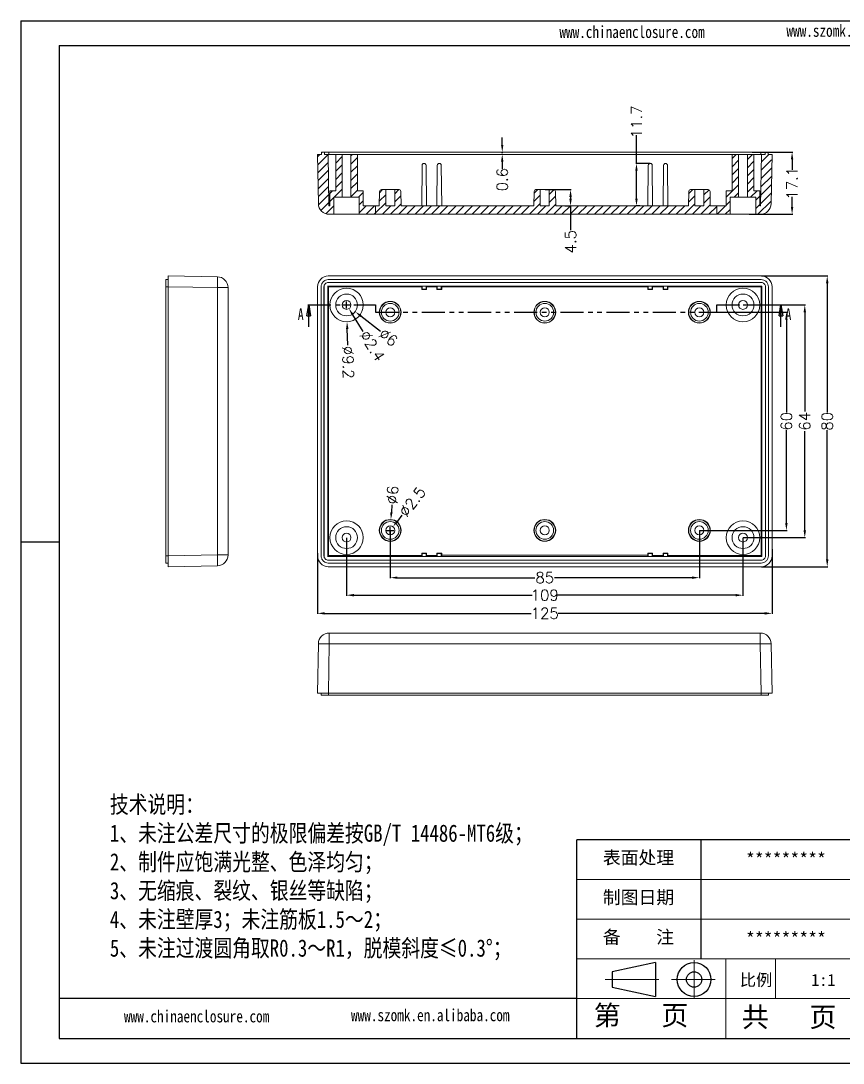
# Model space of a CAD drawing. Header units: inches. Extents: x 1464 to 2346, y 536 to 823.
# Drawn here: x 1940.7 to 2166.8, y 535.9 to 822.7 of the extents above; entities that cross this region are included whole.
import ezdxf

# ---------------------------------------------------------------- set-up
doc = ezdxf.new("R2010")
doc.units = ezdxf.units.IN
doc.linetypes.add('CENTER2', pattern=[28.575, 19.05, -3.175, 3.175, -3.175])
doc.linetypes.add('PHANTOM', pattern=[12.7, 6.35, -1.27, 1.27, -1.27, 1.27, -1.27])
doc.layers.add('文字', color=81, linetype='Continuous')
for name, color, linetype, lineweight in [('粗实线', 7, 'Continuous', 30), ('细实线', 3, 'Continuous', 9), ('细点划线', 2, 'CENTER2', 9)]:
    doc.layers.add(name, color=color, linetype=linetype, lineweight=lineweight)
doc.styles.add('SLDTEXTSTYLE0', font='TXT', dxfattribs={"width": 0.75})
doc.styles.get("Standard").update_dxf_attribs({"font": 'txt', "bigfont": 'gbcbig.shx'})
doc.styles.add('宋体', font='', dxfattribs={"width": 0.8, "height": 3.5})
doc.styles.get('宋体').set_extended_font_data('SimSun')
doc.dimstyles.new('3', dxfattribs={"dimtxt": 3, "dimasz": 2, "dimexe": 0.18, "dimexo": 0.0625, "dimgap": 0.2, "dimtad": 0, "dimzin": 12, "dimdsep": 46, "dimtxsty": 'Standard', "dimcen": 1, "dimclrd": 3, "dimclre": 3, "dimadec": 0, "dimazin": 0, "dimtfac": 1, "dimtofl": 0, "dimtmove": 0, "dimatfit": 3, "dimfxl": 0, "dimtolj": 1, "dimtzin": 0, "dimarcsym": 0})

# ---------------------------------------------------------------- blocks, each defined once
blk = doc.blocks.new('_CLOSED')
at = {"color": 0, "linetype": 'ByBlock', "lineweight": -2}
for p, q in [((-1, 0.166667), (0, 0)), ((-1, 0.166667), (-1, -0.166667)), ((0, 0), (-1, -0.166667)), ((0, 0), (-1, 0))]:
    blk.add_line(p, q, dxfattribs=at)
blk = doc.blocks.new('*D71')
at = {"color": 3, "lineweight": -2, "transparency": 16777216}
for p, q in [((2147.3, 677.34), (2147.3, 659.5)), ((2022.3, 676.25), (2022.3, 659.5)), ((2024.3, 659.68), (2081.1, 659.68)), ((2145.3, 659.68), (2088.5, 659.68))]:
    blk.add_line(p, q, dxfattribs=at)
at = {"color": 3, "transparency": 16777216}
for points in [[(2024.3, 660.01), (2024.3, 659.34), (2022.3, 659.68)], [(2145.3, 660.01), (2145.3, 659.34), (2147.3, 659.68)]]:
    blk.add_solid(points, dxfattribs=at)
at = {"layer": 'Defpoints', "color": 0, "transparency": 16777216}
for p in [(2147.3, 677.4), (2022.3, 676.31), (2147.3, 659.68)]:
    blk.add_point(p, dxfattribs=at)
at = {"color": 0, "transparency": 16777216, "insert": (2084.8, 659.68), "char_height": 3, "attachment_point": 5}
blk.add_mtext('\\A1;125', dxfattribs=at)
blk = doc.blocks.new('*D72')
at = {"color": 3, "lineweight": -2, "transparency": 16777216}
for p, q in [((2030.3, 680.44), (2030.3, 664.49)), ((2139.3, 680.44), (2139.3, 664.49)), ((2032.3, 664.67), (2081.35, 664.67)), ((2137.3, 664.67), (2088.25, 664.67))]:
    blk.add_line(p, q, dxfattribs=at)
at = {"color": 3, "transparency": 16777216}
for points in [[(2032.3, 665), (2032.3, 664.34), (2030.3, 664.67)], [(2137.3, 665), (2137.3, 664.34), (2139.3, 664.67)]]:
    blk.add_solid(points, dxfattribs=at)
at = {"layer": 'Defpoints', "color": 0, "transparency": 16777216}
for p in [(2030.3, 680.5), (2139.3, 680.5), (2139.3, 664.67)]:
    blk.add_point(p, dxfattribs=at)
at = {"color": 0, "transparency": 16777216, "insert": (2084.8, 664.67), "char_height": 3, "attachment_point": 5}
blk.add_mtext('\\A1;109', dxfattribs=at)
blk = doc.blocks.new('*D73')
at = {"color": 3, "lineweight": -2, "transparency": 16777216}
for p, q in [((2042.3, 682.44), (2042.3, 669.31)), ((2127.3, 682.44), (2127.3, 669.31)), ((2044.3, 669.49), (2082.1, 669.49)), ((2125.3, 669.49), (2087.5, 669.49))]:
    blk.add_line(p, q, dxfattribs=at)
at = {"color": 3, "transparency": 16777216}
for points in [[(2044.3, 669.82), (2044.3, 669.16), (2042.3, 669.49)], [(2125.3, 669.82), (2125.3, 669.16), (2127.3, 669.49)]]:
    blk.add_solid(points, dxfattribs=at)
at = {"layer": 'Defpoints', "color": 0, "transparency": 16777216}
for p in [(2042.3, 682.5), (2127.3, 682.5), (2127.3, 669.49)]:
    blk.add_point(p, dxfattribs=at)
at = {"color": 0, "transparency": 16777216, "insert": (2084.8, 669.49), "char_height": 3, "attachment_point": 5}
blk.add_mtext('\\A1;85', dxfattribs=at)
blk = doc.blocks.new('*D74')
at = {"color": 3, "lineweight": -2, "transparency": 16777216}
for p, q in [((2144.36, 752.5), (2162.64, 752.5)), ((2162.46, 750.5), (2162.46, 714.95)), ((2162.46, 674.5), (2162.46, 710.05)), ((2144.36, 672.5), (2162.64, 672.5))]:
    blk.add_line(p, q, dxfattribs=at)
at = {"color": 3, "transparency": 16777216}
for points in [[(2162.13, 750.5), (2162.8, 750.5), (2162.46, 752.5)], [(2162.13, 674.5), (2162.8, 674.5), (2162.46, 672.5)]]:
    blk.add_solid(points, dxfattribs=at)
at = {"layer": 'Defpoints', "color": 0, "transparency": 16777216}
for p in [(2144.3, 752.5), (2162.46, 752.5), (2144.3, 672.5)]:
    blk.add_point(p, dxfattribs=at)
at = {"color": 0, "transparency": 16777216, "insert": (2162.46, 712.5), "char_height": 3, "attachment_point": 5, "rotation": 90}
blk.add_mtext('\\A1;80', dxfattribs=at)
blk = doc.blocks.new('*D76')
at = {"color": 3, "lineweight": -2, "transparency": 16777216}
for p, q in [((2139.36, 744.5), (2156.47, 744.5)), ((2156.29, 742.5), (2156.29, 715.2)), ((2156.29, 682.5), (2156.29, 709.8)), ((2139.36, 680.5), (2156.47, 680.5))]:
    blk.add_line(p, q, dxfattribs=at)
at = {"color": 3, "transparency": 16777216}
for points in [[(2155.96, 742.5), (2156.63, 742.5), (2156.29, 744.5)], [(2155.96, 682.5), (2156.63, 682.5), (2156.29, 680.5)]]:
    blk.add_solid(points, dxfattribs=at)
at = {"layer": 'Defpoints', "color": 0, "transparency": 16777216}
for p in [(2139.3, 744.5), (2139.3, 680.5), (2156.29, 680.5)]:
    blk.add_point(p, dxfattribs=at)
at = {"color": 0, "transparency": 16777216, "insert": (2156.29, 712.5), "char_height": 3, "attachment_point": 5, "rotation": 90}
blk.add_mtext('\\A1;64', dxfattribs=at)
blk = doc.blocks.new('*D77')
at = {"color": 3, "lineweight": -2, "transparency": 16777216}
for p, q in [((2127.36, 742.5), (2151.42, 742.5)), ((2151.24, 740.5), (2151.24, 714.95)), ((2151.24, 684.5), (2151.24, 710.05)), ((2127.36, 682.5), (2151.42, 682.5))]:
    blk.add_line(p, q, dxfattribs=at)
at = {"color": 3, "transparency": 16777216}
for points in [[(2150.91, 740.5), (2151.57, 740.5), (2151.24, 742.5)], [(2150.91, 684.5), (2151.57, 684.5), (2151.24, 682.5)]]:
    blk.add_solid(points, dxfattribs=at)
at = {"layer": 'Defpoints', "color": 0, "transparency": 16777216}
for p in [(2127.3, 742.5), (2127.3, 682.5), (2151.24, 682.5)]:
    blk.add_point(p, dxfattribs=at)
at = {"color": 0, "transparency": 16777216, "insert": (2151.24, 712.5), "char_height": 3, "attachment_point": 5, "rotation": 90}
blk.add_mtext('\\A1;60', dxfattribs=at)
blk = doc.blocks.new('*D78')
at = {"color": 3, "lineweight": -2, "transparency": 16777216}
for p, q in [((2045.52, 686.65), (2044.29, 685.07)), ((2041.3, 682.5), (2043.3, 682.5)), ((2042.3, 681.5), (2042.3, 683.5))]:
    blk.add_line(p, q, dxfattribs=at)
at = {"color": 3, "transparency": 16777216}
blk.add_solid([(2044.03, 685.28), (2044.55, 684.87), (2043.07, 683.49)], dxfattribs=at)
at = {"layer": 'Defpoints', "color": 0, "transparency": 16777216}
for p in [(2043.07, 683.49), (2041.54, 681.51)]:
    blk.add_point(p, dxfattribs=at)
at = {"color": 0, "transparency": 16777216, "insert": (2048.39, 690.37), "char_height": 3, "attachment_point": 5, "rotation": 52.244}
blk.add_mtext('\\A1;∅2.5', dxfattribs=at)
blk = doc.blocks.new('*D79')
at = {"color": 3, "lineweight": -2, "transparency": 16777216}
for p, q in [((2042.75, 689.55), (2042.62, 687.49)), ((2041.3, 682.5), (2043.3, 682.5)), ((2042.3, 681.5), (2042.3, 683.5))]:
    blk.add_line(p, q, dxfattribs=at)
at = {"color": 3, "transparency": 16777216}
blk.add_solid([(2042.29, 687.51), (2042.95, 687.47), (2042.49, 685.5)], dxfattribs=at)
at = {"layer": 'Defpoints', "color": 0, "transparency": 16777216}
for p in [(2042.49, 685.5), (2042.11, 679.51)]:
    blk.add_point(p, dxfattribs=at)
at = {"color": 0, "transparency": 16777216, "insert": (2042.92, 692.25), "char_height": 3, "attachment_point": 5, "rotation": 86.3374}
blk.add_mtext('\\A1;∅6', dxfattribs=at)
blk = doc.blocks.new('*D80')
at = {"color": 3, "lineweight": -2, "transparency": 16777216}
for p, q in [((2030.3, 743.5), (2030.3, 745.5)), ((2029.3, 744.5), (2031.3, 744.5)), ((2034.88, 737.23), (2032.01, 741.79))]:
    blk.add_line(p, q, dxfattribs=at)
at = {"color": 3, "transparency": 16777216}
blk.add_solid([(2032.29, 741.97), (2031.72, 741.62), (2030.94, 743.49)], dxfattribs=at)
at = {"layer": 'Defpoints', "color": 0, "transparency": 16777216}
for p in [(2029.66, 745.52), (2030.94, 743.49)]:
    blk.add_point(p, dxfattribs=at)
at = {"color": 0, "transparency": 16777216, "insert": (2037.38, 733.25), "char_height": 3, "attachment_point": 5, "rotation": 302.1911}
blk.add_mtext('\\A1;∅2.4', dxfattribs=at)
blk = doc.blocks.new('*D81')
at = {"color": 3, "lineweight": -2, "transparency": 16777216}
for p, q in [((2030.3, 743.5), (2030.3, 745.5)), ((2029.3, 744.5), (2031.3, 744.5)), ((2039.65, 737.24), (2034.25, 741.43))]:
    blk.add_line(p, q, dxfattribs=at)
at = {"color": 3, "transparency": 16777216}
blk.add_solid([(2034.45, 741.7), (2034.05, 741.17), (2032.67, 742.66)], dxfattribs=at)
at = {"layer": 'Defpoints', "color": 0, "transparency": 16777216}
for p in [(2027.93, 746.34), (2032.67, 742.66)]:
    blk.add_point(p, dxfattribs=at)
at = {"color": 0, "transparency": 16777216, "insert": (2041.78, 735.59), "char_height": 3, "attachment_point": 5, "rotation": 322.1703}
blk.add_mtext('\\A1;∅6', dxfattribs=at)
blk = doc.blocks.new('*D82')
at = {"color": 3, "lineweight": -2, "transparency": 16777216}
for p, q in [((2030.3, 743.5), (2030.3, 745.5)), ((2029.3, 744.5), (2031.3, 744.5)), ((2030.61, 733.44), (2030.48, 737.9))]:
    blk.add_line(p, q, dxfattribs=at)
at = {"color": 3, "transparency": 16777216}
blk.add_solid([(2030.82, 737.91), (2030.15, 737.89), (2030.43, 739.9)], dxfattribs=at)
at = {"layer": 'Defpoints', "color": 0, "transparency": 16777216}
for p in [(2030.17, 749.1), (2030.43, 739.9)]:
    blk.add_point(p, dxfattribs=at)
at = {"color": 0, "transparency": 16777216, "insert": (2030.74, 728.74), "char_height": 3, "attachment_point": 5, "rotation": 271.5859}
blk.add_mtext('\\A1;∅9.2', dxfattribs=at)
blk = doc.blocks.new('*D83')
at = {"color": 3, "lineweight": -2, "transparency": 16777216}
for p, q in [((2141.81, 786.54), (2152.98, 786.54)), ((2152.8, 784.54), (2152.8, 781.69)), ((2152.8, 771.44), (2152.8, 774.29)), ((2141.03, 769.44), (2152.98, 769.44))]:
    blk.add_line(p, q, dxfattribs=at)
at = {"color": 3, "transparency": 16777216}
for points in [[(2152.47, 784.54), (2153.13, 784.54), (2152.8, 786.54)], [(2152.47, 771.44), (2153.13, 771.44), (2152.8, 769.44)]]:
    blk.add_solid(points, dxfattribs=at)
at = {"layer": 'Defpoints', "color": 0, "transparency": 16777216}
for p in [(2141.74, 786.54), (2152.8, 786.54), (2140.97, 769.44)]:
    blk.add_point(p, dxfattribs=at)
at = {"color": 0, "transparency": 16777216, "insert": (2152.8, 777.99), "char_height": 3, "attachment_point": 5, "rotation": 90}
blk.add_mtext('\\A1;17.1', dxfattribs=at)
blk = doc.blocks.new('*D84')
at = {"color": 3, "lineweight": -2, "transparency": 16777216}
for p, q in [((2110.01, 783.44), (2110.01, 791.17)), ((2113.74, 783.44), (2109.83, 783.44)), ((2110.01, 773.74), (2110.01, 781.44)), ((2110.96, 771.74), (2109.83, 771.74))]:
    blk.add_line(p, q, dxfattribs=at)
at = {"color": 3, "transparency": 16777216}
for points in [[(2109.68, 781.44), (2110.34, 781.44), (2110.01, 783.44)], [(2109.68, 773.74), (2110.34, 773.74), (2110.01, 771.74)]]:
    blk.add_solid(points, dxfattribs=at)
at = {"layer": 'Defpoints', "color": 0, "transparency": 16777216}
for p in [(2113.8, 783.44), (2110.01, 771.74), (2111.02, 771.74)]:
    blk.add_point(p, dxfattribs=at)
at = {"color": 0, "transparency": 16777216, "insert": (2110.01, 794.87), "char_height": 3, "attachment_point": 5, "rotation": 90}
blk.add_mtext('\\A1;11.7', dxfattribs=at)
blk = doc.blocks.new('*D85')
at = {"color": 3, "lineweight": -2, "transparency": 16777216}
for p, q in [((2084.86, 776.24), (2092.07, 776.24)), ((2091.89, 774.24), (2091.89, 773.74)), ((2090.3, 771.74), (2092.07, 771.74)), ((2091.89, 771.74), (2091.89, 765.09))]:
    blk.add_line(p, q, dxfattribs=at)
at = {"color": 3, "transparency": 16777216}
for points in [[(2091.55, 774.24), (2092.22, 774.24), (2091.89, 776.24)], [(2091.55, 773.74), (2092.22, 773.74), (2091.89, 771.74)]]:
    blk.add_solid(points, dxfattribs=at)
at = {"layer": 'Defpoints', "color": 0, "transparency": 16777216}
for p in [(2084.8, 776.24), (2090.24, 771.74), (2091.89, 771.74)]:
    blk.add_point(p, dxfattribs=at)
at = {"color": 0, "transparency": 16777216, "insert": (2091.89, 761.89), "char_height": 3, "attachment_point": 5, "rotation": 90}
blk.add_mtext('\\A1;4.5', dxfattribs=at)
blk = doc.blocks.new('*D87')
at = {"color": 3, "lineweight": -2, "transparency": 16777216}
for p, q in [((2073.1, 788.54), (2073.1, 790.54)), ((2072.89, 786.54), (2073.28, 786.54)), ((2072.89, 785.94), (2073.28, 785.94)), ((2073.1, 783.94), (2073.1, 781.94))]:
    blk.add_line(p, q, dxfattribs=at)
at = {"color": 3, "transparency": 16777216}
for points in [[(2072.77, 788.54), (2073.43, 788.54), (2073.1, 786.54)], [(2072.77, 783.94), (2073.43, 783.94), (2073.1, 785.94)]]:
    blk.add_solid(points, dxfattribs=at)
at = {"layer": 'Defpoints', "color": 0, "transparency": 16777216}
for p in [(2072.83, 786.54), (2072.83, 785.94), (2073.1, 785.94)]:
    blk.add_point(p, dxfattribs=at)
at = {"color": 0, "transparency": 16777216, "insert": (2073.1, 778.99), "char_height": 3, "attachment_point": 5, "rotation": 90}
blk.add_mtext('\\A1;0.6', dxfattribs=at)

msp = doc.modelspace()

# ---------------------------------------------------------------- hatches: boundary and pattern name
at = {"linetype": 'Continuous', "lineweight": 0}
h = msp.add_hatch(dxfattribs=at)
h.set_pattern_fill('ANSI31', color=4, scale=0.5, style=0)
edge = h.paths.add_edge_path(flags=0)
edge.add_line((2022.401, 785.936), (2022.638, 772.383))
edge.add_arc((2025.637, 772.436), 3, 181, 270)
edge.add_line((2025.637, 769.436), (2026.801, 769.436))
edge.add_line((2026.801, 769.436), (2026.801, 774.136))
edge.add_line((2026.801, 774.136), (2029.101, 774.136))
edge.add_line((2029.101, 774.136), (2029.101, 785.936))
edge.add_line((2029.101, 785.936), (2027.301, 785.936))
edge.add_line((2027.301, 785.936), (2027.301, 775.936))
edge.add_line((2027.301, 775.936), (2025.701, 775.936))
edge.add_line((2025.701, 775.936), (2025.701, 771.736))
edge.add_line((2025.701, 771.736), (2025.449, 771.736))
edge.add_line((2025.449, 771.736), (2025.201, 785.936))
edge.add_line((2025.201, 785.936), (2024.201, 785.936))
edge.add_line((2024.201, 785.936), (2024.191, 786.536))
edge.add_line((2024.191, 786.536), (2023.412, 786.536))
edge.add_line((2023.412, 786.536), (2023.401, 785.936))
edge.add_line((2023.401, 785.936), (2022.401, 785.936))
h = msp.add_hatch(dxfattribs=at)
h.set_pattern_fill('ANSI31', color=4, scale=0.5, style=0)
h.paths.add_polyline_path([(2033.801, 774.136), (2033.801, 769.436), (2038.282, 769.436), (2038.282, 771.736), (2034.901, 771.736), (2034.901, 775.936), (2033.301, 775.936), (2033.301, 785.936), (2031.501, 785.936), (2031.501, 774.136)], flags=0)
h = msp.add_hatch(dxfattribs=at)
h.set_pattern_fill('ANSI31', color=4, scale=0.5, style=0)
h.paths.add_polyline_path([(2132.078, 771.736), (2132.078, 769.436), (2135.801, 769.436), (2135.801, 774.136), (2138.101, 774.136), (2138.101, 785.936), (2136.301, 785.936), (2136.301, 775.936), (2134.701, 775.936), (2134.701, 771.736)], flags=0)
h = msp.add_hatch(dxfattribs=at)
h.set_pattern_fill('ANSI31', color=4, scale=0.5, style=0)
edge = h.paths.add_edge_path(flags=0)
edge.add_line((2142.801, 769.436), (2143.965, 769.436))
edge.add_arc((2143.965, 772.436), 3, 270, 359)
edge.add_line((2146.964, 772.383), (2147.201, 785.936))
edge.add_line((2147.201, 785.936), (2146.201, 785.936))
edge.add_line((2146.201, 785.936), (2146.19, 786.536))
edge.add_line((2146.19, 786.536), (2145.411, 786.536))
edge.add_line((2145.411, 786.536), (2145.401, 785.936))
edge.add_line((2145.401, 785.936), (2144.401, 785.936))
edge.add_line((2144.401, 785.936), (2144.153, 771.736))
edge.add_line((2144.153, 771.736), (2143.901, 771.736))
edge.add_line((2143.901, 771.736), (2143.901, 775.936))
edge.add_line((2143.901, 775.936), (2142.301, 775.936))
edge.add_line((2142.301, 775.936), (2142.301, 785.936))
edge.add_line((2142.301, 785.936), (2140.501, 785.936))
edge.add_line((2140.501, 785.936), (2140.501, 774.136))
edge.add_line((2140.501, 774.136), (2142.801, 774.136))
edge.add_line((2142.801, 774.136), (2142.801, 769.436))
h = msp.add_hatch(dxfattribs=at)
h.set_pattern_fill('ANSI31', color=4, scale=0.5, style=0)
edge = h.paths.add_edge_path(flags=0)
edge.add_line((2038.282, 771.736), (2038.282, 769.436))
edge.add_line((2038.282, 769.436), (2132.078, 769.436))
edge.add_line((2132.078, 769.436), (2132.078, 771.736))
edge.add_line((2132.078, 771.736), (2130.301, 771.736))
edge.add_line((2130.301, 771.736), (2130.231, 775.744))
edge.add_arc((2129.731, 775.736), 0.5, 1, 90)
edge.add_line((2129.731, 776.236), (2128.551, 776.236))
edge.add_line((2128.551, 776.236), (2128.551, 771.736))
edge.add_line((2128.551, 771.736), (2126.051, 771.736))
edge.add_line((2126.051, 771.736), (2126.051, 776.236))
edge.add_line((2126.051, 776.236), (2124.871, 776.236))
edge.add_arc((2124.871, 775.736), 0.5, 90, 179)
edge.add_line((2124.371, 775.744), (2124.301, 771.736))
edge.add_line((2124.301, 771.736), (2087.801, 771.736))
edge.add_line((2087.801, 771.736), (2087.731, 775.744))
edge.add_arc((2087.231, 775.736), 0.5, 1, 90)
edge.add_line((2087.231, 776.236), (2086.051, 776.236))
edge.add_line((2086.051, 776.236), (2086.051, 771.736))
edge.add_line((2086.051, 771.736), (2083.551, 771.736))
edge.add_line((2083.551, 771.736), (2083.551, 776.236))
edge.add_line((2083.551, 776.236), (2082.371, 776.236))
edge.add_arc((2082.371, 775.736), 0.5, 90, 179)
edge.add_line((2081.871, 775.744), (2081.801, 771.736))
edge.add_line((2081.801, 771.736), (2045.301, 771.736))
edge.add_line((2045.301, 771.736), (2045.231, 775.744))
edge.add_arc((2044.731, 775.736), 0.5, 1, 90)
edge.add_line((2044.731, 776.236), (2043.551, 776.236))
edge.add_line((2043.551, 776.236), (2043.551, 771.736))
edge.add_line((2043.551, 771.736), (2041.051, 771.736))
edge.add_line((2041.051, 771.736), (2041.051, 776.236))
edge.add_line((2041.051, 776.236), (2039.871, 776.236))
edge.add_arc((2039.871, 775.736), 0.5, 90, 179)
edge.add_line((2039.371, 775.744), (2039.301, 771.736))
edge.add_line((2039.301, 771.736), (2038.282, 771.736))

# ---------------------------------------------------------------- linework, layer by layer
for p, q in [((1940.737, 822.657), (2346.224, 822.657)), ((1940.737, 822.657), (1940.737, 535.949)), ((1951.229, 815.831), (2339.398, 815.831)), ((1951.229, 815.831), (1951.229, 542.775)), ((1951.229, 679.303), (1940.737, 679.303)), ((1940.737, 668.684), (1940.737, 535.949)), ((2175.564, 597.387), (2093.648, 597.387)), ((2093.648, 542.775), (2093.648, 597.387)), ((2127.78, 564.62), (2127.78, 597.387)), ((2093.648, 553.698), (1951.229, 553.698)), ((1951.229, 542.775), (2339.398, 542.775)), ((1940.737, 535.949), (2346.224, 535.949)), ((1940.737, 535.949), (2128.462, 535.949))]:
    msp.add_line(p, q)
at = {"color": 7, "linetype": 'Continuous', "lineweight": 15}
for p, q in [((2022.301, 785.936), (2023.401, 785.936)), ((2022.301, 785.936), (2022.538, 772.383)), ((2023.412, 786.536), (2023.401, 785.936)), ((2023.412, 786.536), (2024.191, 786.536)), ((2024.201, 785.936), (2024.191, 786.536)), ((2024.201, 785.936), (2025.201, 785.936)), ((2025.201, 785.936), (2025.449, 771.736)), ((2025.201, 785.936), (2027.301, 785.936)), ((2025.401, 786.536), (2025.401, 785.936)), ((2144.201, 786.536), (2025.401, 786.536)), ((2027.301, 785.936), (2027.301, 775.936)), ((2029.101, 785.936), (2027.301, 785.936)), ((2029.101, 785.936), (2029.101, 774.136)), ((2029.101, 785.936), (2031.501, 785.936)), ((2031.501, 774.136), (2031.501, 785.936)), ((2033.301, 785.936), (2031.501, 785.936)), ((2033.301, 775.936), (2033.301, 785.936)), ((2033.301, 785.936), (2136.301, 785.936)), ((2136.301, 785.936), (2136.301, 775.936)), ((2136.301, 785.936), (2138.101, 785.936)), ((2138.101, 785.936), (2138.101, 774.136)), ((2140.501, 785.936), (2138.101, 785.936)), ((2140.501, 774.136), (2140.501, 785.936)), ((2140.501, 785.936), (2142.301, 785.936)), ((2142.301, 775.936), (2142.301, 785.936)), ((2142.301, 785.936), (2144.401, 785.936)), ((2144.153, 771.736), (2144.401, 785.936)), ((2144.201, 785.936), (2144.201, 786.536)), ((2144.401, 785.936), (2145.401, 785.936)), ((2145.411, 786.536), (2145.401, 785.936)), ((2145.411, 786.536), (2146.19, 786.536)), ((2146.201, 785.936), (2146.19, 786.536)), ((2146.201, 785.936), (2147.301, 785.936)), ((2147.064, 772.383), (2147.301, 785.936)), ((2050.951, 771.736), (2051.048, 782.888)), ((2052.154, 782.888), (2052.251, 771.736)), ((2055.151, 771.736), (2055.248, 782.888)), ((2056.354, 782.888), (2056.451, 771.736)), ((2113.151, 771.736), (2113.248, 782.888)), ((2114.354, 782.888), (2114.451, 771.736)), ((2117.351, 771.736), (2117.448, 782.888)), ((2118.554, 782.888), (2118.651, 771.736)), ((2025.701, 775.936), (2025.701, 771.736)), ((2025.701, 775.936), (2027.301, 775.936)), ((2026.801, 774.136), (2026.801, 769.436)), ((2026.801, 774.136), (2029.101, 774.136)), ((2031.501, 774.136), (2029.101, 774.136)), ((2031.501, 774.136), (2033.801, 774.136)), ((2033.301, 775.936), (2034.901, 775.936)), ((2033.801, 769.436), (2033.801, 774.136)), ((2034.901, 771.736), (2034.901, 775.936)), ((2039.371, 775.744), (2039.301, 771.736)), ((2039.871, 776.236), (2041.051, 776.236)), ((2041.051, 776.236), (2041.051, 771.736)), ((2043.551, 776.236), (2041.051, 776.236)), ((2043.551, 771.736), (2043.551, 776.236)), ((2043.551, 776.236), (2044.731, 776.236)), ((2045.301, 771.736), (2045.231, 775.744)), ((2081.871, 775.744), (2081.801, 771.736)), ((2082.371, 776.236), (2083.551, 776.236)), ((2083.551, 776.236), (2083.551, 771.736)), ((2086.051, 776.236), (2083.551, 776.236)), ((2086.051, 771.736), (2086.051, 776.236)), ((2086.051, 776.236), (2087.231, 776.236)), ((2087.801, 771.736), (2087.731, 775.744)), ((2124.371, 775.744), (2124.301, 771.736)), ((2124.871, 776.236), (2126.051, 776.236)), ((2126.051, 776.236), (2126.051, 771.736)), ((2128.551, 776.236), (2126.051, 776.236)), ((2128.551, 771.736), (2128.551, 776.236)), ((2128.551, 776.236), (2129.731, 776.236)), ((2130.301, 771.736), (2130.231, 775.744)), ((2134.701, 775.936), (2134.701, 771.736)), ((2136.301, 775.936), (2134.701, 775.936)), ((2135.801, 774.136), (2135.801, 769.436)), ((2135.801, 774.136), (2138.101, 774.136)), ((2140.501, 774.136), (2138.101, 774.136)), ((2140.501, 774.136), (2142.801, 774.136)), ((2143.901, 775.936), (2142.301, 775.936)), ((2142.801, 769.436), (2142.801, 774.136)), ((2143.901, 771.736), (2143.901, 775.936)), ((2025.449, 771.736), (2025.701, 771.736)), ((2034.901, 771.736), (2038.282, 771.736)), ((2038.282, 771.736), (2039.301, 771.736)), ((2038.282, 771.736), (2038.282, 769.436)), ((2041.051, 771.736), (2043.551, 771.736)), ((2045.301, 771.736), (2081.801, 771.736)), ((2083.551, 771.736), (2086.051, 771.736)), ((2087.801, 771.736), (2124.301, 771.736)), ((2126.051, 771.736), (2128.551, 771.736)), ((2130.301, 771.736), (2132.078, 771.736)), ((2132.078, 771.736), (2132.078, 769.436)), ((2132.078, 771.736), (2134.701, 771.736)), ((2143.901, 771.736), (2144.153, 771.736)), ((2025.487, 769.436), (2026.801, 769.436)), ((2033.801, 769.436), (2026.801, 769.436)), ((2033.801, 769.436), (2038.282, 769.436)), ((2038.282, 769.436), (2132.078, 769.436)), ((2132.078, 769.436), (2135.801, 769.436)), ((2142.801, 769.436), (2135.801, 769.436)), ((2142.801, 769.436), (2144.115, 769.436)), ((1981.219, 751.501), (1980.619, 751.491)), ((1981.219, 752.501), (1981.219, 749.502)), ((1994.772, 752.265), (1981.219, 752.501)), ((2025.251, 752.501), (2144.301, 752.501)), ((2144.301, 751.501), (2025.251, 751.501)), ((2025.251, 751.491), (2144.301, 751.491)), ((2025.301, 751.501), (2025.301, 751.491)), ((2144.301, 751.501), (2144.301, 751.491)), ((1981.219, 749.501), (1980.619, 749.501)), ((1980.619, 749.501), (1980.619, 675.502)), ((1994.772, 749.265), (1981.219, 749.502)), ((1981.219, 749.501), (1981.219, 675.502)), ((1994.772, 675.738), (1994.772, 749.265)), ((1997.719, 749.265), (1994.772, 749.265)), ((1997.719, 749.265), (1997.719, 675.738)), ((2022.301, 675.501), (2022.301, 749.502)), ((2023.312, 749.501), (2023.301, 749.501)), ((2023.301, 749.501), (2023.301, 675.502)), ((2023.312, 675.502), (2023.312, 749.501)), ((2024.091, 749.501), (2024.091, 675.502)), ((2024.101, 749.501), (2024.091, 749.501)), ((2024.101, 675.502), (2024.101, 749.501)), ((2025.051, 749.701), (2144.501, 749.701)), ((2025.349, 749.453), (2025.101, 749.701)), ((2025.101, 675.302), (2025.101, 749.701)), ((2144.301, 750.712), (2025.251, 750.712)), ((2025.251, 750.701), (2144.301, 750.701)), ((2025.299, 749.453), (2050.951, 749.453)), ((2025.301, 750.712), (2025.301, 750.701)), ((2025.349, 675.55), (2025.349, 749.453)), ((2051.048, 749.648), (2050.951, 749.453)), ((2050.951, 749.453), (2050.951, 748.753)), ((2050.951, 748.753), (2051.048, 748.85)), ((2050.951, 748.753), (2052.251, 748.753)), ((2051.048, 748.85), (2051.048, 749.648)), ((2052.251, 749.453), (2052.154, 749.648)), ((2052.154, 748.85), (2052.154, 749.648)), ((2052.154, 748.85), (2052.251, 748.753)), ((2052.251, 749.453), (2055.151, 749.453)), ((2052.251, 748.753), (2052.251, 749.453)), ((2055.248, 749.648), (2055.151, 749.453)), ((2055.151, 749.453), (2055.151, 748.753)), ((2055.151, 748.753), (2055.248, 748.85)), ((2055.151, 748.753), (2056.451, 748.753)), ((2055.248, 748.85), (2055.248, 749.648)), ((2056.451, 749.453), (2056.354, 749.648)), ((2056.354, 748.85), (2056.354, 749.648)), ((2056.354, 748.85), (2056.451, 748.753)), ((2056.451, 749.453), (2113.151, 749.453)), ((2056.451, 748.753), (2056.451, 749.453)), ((2113.248, 749.648), (2113.151, 749.453)), ((2113.151, 749.453), (2113.151, 748.753)), ((2113.151, 748.753), (2113.248, 748.85)), ((2113.151, 748.753), (2114.451, 748.753)), ((2113.248, 748.85), (2113.248, 749.648)), ((2114.451, 749.453), (2114.354, 749.648)), ((2114.354, 748.85), (2114.354, 749.648)), ((2114.354, 748.85), (2114.451, 748.753)), ((2114.451, 749.453), (2117.351, 749.453)), ((2114.451, 748.753), (2114.451, 749.453)), ((2117.448, 749.648), (2117.351, 749.453)), ((2117.351, 749.453), (2117.351, 748.753)), ((2117.351, 748.753), (2117.448, 748.85)), ((2117.351, 748.753), (2118.651, 748.753)), ((2117.448, 748.85), (2117.448, 749.648)), ((2118.651, 749.453), (2118.554, 749.648)), ((2118.554, 748.85), (2118.554, 749.648)), ((2118.554, 748.85), (2118.651, 748.753)), ((2118.651, 749.453), (2144.253, 749.453)), ((2118.651, 748.753), (2118.651, 749.453)), ((2144.501, 749.701), (2144.253, 749.453)), ((2144.253, 749.453), (2144.253, 675.55)), ((2144.301, 750.701), (2144.301, 750.712)), ((2144.501, 749.701), (2144.501, 675.302)), ((2145.511, 749.501), (2145.501, 749.501)), ((2145.501, 749.501), (2145.501, 675.502)), ((2145.511, 675.502), (2145.511, 749.501)), ((2146.29, 749.501), (2146.29, 675.502)), ((2146.301, 749.501), (2146.29, 749.501)), ((2146.301, 675.502), (2146.301, 749.501)), ((2147.301, 749.502), (2147.301, 675.501)), ((1980.619, 675.502), (1981.219, 675.502)), ((1994.772, 675.738), (1981.219, 675.501)), ((1981.219, 675.501), (1981.219, 672.501)), ((1997.719, 675.738), (1994.772, 675.738)), ((2023.301, 675.502), (2023.312, 675.502)), ((2024.091, 675.502), (2024.101, 675.502)), ((2144.501, 675.302), (2025.051, 675.302)), ((2025.349, 675.55), (2025.101, 675.302)), ((2144.301, 674.302), (2025.251, 674.302)), ((2025.251, 674.291), (2144.301, 674.291)), ((2050.951, 675.55), (2025.299, 675.55)), ((2025.301, 674.302), (2025.301, 674.291)), ((2051.048, 676.153), (2050.951, 676.25)), ((2052.251, 676.25), (2050.951, 676.25)), ((2050.951, 676.25), (2050.951, 675.55)), ((2050.951, 675.55), (2051.048, 675.355)), ((2051.048, 675.355), (2051.048, 676.153)), ((2052.251, 676.25), (2052.154, 676.153)), ((2052.154, 676.153), (2052.154, 675.355)), ((2052.154, 675.355), (2052.251, 675.55)), ((2052.251, 675.55), (2052.251, 676.25)), ((2055.151, 675.55), (2052.251, 675.55)), ((2055.248, 676.153), (2055.151, 676.25)), ((2056.451, 676.25), (2055.151, 676.25)), ((2055.151, 676.25), (2055.151, 675.55)), ((2055.151, 675.55), (2055.248, 675.355)), ((2055.248, 676.153), (2055.248, 675.355)), ((2056.451, 676.25), (2056.354, 676.153)), ((2056.354, 676.153), (2056.354, 675.355)), ((2056.354, 675.355), (2056.451, 675.55)), ((2056.451, 675.55), (2056.451, 676.25)), ((2113.151, 675.7), (2056.451, 675.7)), ((2114.451, 676.25), (2113.151, 676.25)), ((2113.248, 676.153), (2113.151, 676.25)), ((2113.151, 676.25), (2113.151, 675.55)), ((2113.151, 675.55), (2113.248, 675.355)), ((2113.248, 676.153), (2113.248, 675.355)), ((2114.451, 676.25), (2114.354, 676.153)), ((2114.354, 676.153), (2114.354, 675.355)), ((2114.354, 675.355), (2114.451, 675.55)), ((2114.451, 675.55), (2114.451, 676.25)), ((2117.351, 675.55), (2114.451, 675.55)), ((2118.651, 676.25), (2117.351, 676.25)), ((2117.448, 676.153), (2117.351, 676.25)), ((2117.351, 676.25), (2117.351, 675.55)), ((2117.351, 675.55), (2117.448, 675.355)), ((2117.448, 676.153), (2117.448, 675.355)), ((2118.651, 676.25), (2118.554, 676.153)), ((2118.554, 676.153), (2118.554, 675.355)), ((2118.554, 675.355), (2118.651, 675.55)), ((2118.651, 675.55), (2118.651, 676.25)), ((2144.253, 675.55), (2118.651, 675.55)), ((2144.253, 675.55), (2144.501, 675.302)), ((2144.301, 674.291), (2144.301, 674.302)), ((2145.511, 675.502), (2145.501, 675.502)), ((2146.29, 675.502), (2146.301, 675.502)), ((1981.219, 673.502), (1980.619, 673.512)), ((1981.219, 672.501), (1994.772, 672.738)), ((2144.301, 673.512), (2025.251, 673.512)), ((2025.251, 673.502), (2144.301, 673.502)), ((2144.301, 672.501), (2025.251, 672.501)), ((2025.301, 673.502), (2025.301, 673.512)), ((2144.301, 673.502), (2144.301, 673.512)), ((2025.537, 654.259), (2025.537, 651.311)), ((2025.637, 654.259), (2144.065, 654.259)), ((2144.065, 654.259), (2144.065, 651.311)), ((2022.538, 651.311), (2022.301, 637.759)), ((2025.537, 651.311), (2025.301, 637.759)), ((2143.965, 651.311), (2025.637, 651.311)), ((2144.065, 651.311), (2144.301, 637.759)), ((2147.064, 651.311), (2147.301, 637.759)), ((2022.301, 637.759), (2025.301, 637.759)), ((2023.312, 637.159), (2023.301, 637.759)), ((2025.251, 637.759), (2144.201, 637.759)), ((2025.251, 637.159), (2144.201, 637.159)), ((2025.301, 637.759), (2025.301, 637.159)), ((2144.301, 637.759), (2147.301, 637.759)), ((2144.301, 637.759), (2144.301, 637.159)), ((2146.301, 637.759), (2146.29, 637.159))]:
    msp.add_line(p, q, dxfattribs=at)
at = {"color": 1, "linetype": 'PHANTOM', "lineweight": 30}
for p, q in [((2019.628, 744.501), (2038.282, 744.501)), ((2038.282, 744.501), (2038.282, 742.501)), ((2132.078, 742.501), (2132.078, 744.501)), ((2132.078, 744.501), (2149.811, 744.501)), ((2038.282, 742.501), (2132.078, 742.501))]:
    msp.add_line(p, q, dxfattribs=at)
at = {"color": 7, "linetype": 'Continuous', "lineweight": 30}
for p, q in [((2019.885, 738.501), (2019.885, 744.501)), ((2149.717, 738.501), (2149.717, 744.501))]:
    msp.add_line(p, q, dxfattribs=at)
at = {"color": 7, "linetype": 'Continuous', "lineweight": 15}
for centre, radius in [((2030.301, 744.501), 4.6), ((2139.301, 744.501), 4.6), ((2030.301, 744.501), 3), ((2030.301, 744.501), 1.2), ((2042.301, 742.501), 3), ((2084.801, 742.501), 3), ((2127.301, 742.501), 3), ((2139.301, 744.501), 3), ((2139.301, 744.501), 1.2), ((2042.301, 742.501), 2.93), ((2042.301, 742.501), 2.43), ((2042.301, 742.501), 1.25), ((2084.801, 742.501), 2.93), ((2084.801, 742.501), 2.43), ((2084.801, 742.501), 1.25), ((2127.301, 742.501), 2.93), ((2127.301, 742.501), 2.43), ((2127.301, 742.501), 1.25), ((2042.301, 682.501), 3), ((2042.301, 682.501), 2.93), ((2084.801, 682.501), 3), ((2084.801, 682.501), 2.93), ((2127.301, 682.501), 3), ((2127.301, 682.501), 2.93), ((2030.301, 680.501), 4.6), ((2030.301, 680.501), 3), ((2042.301, 682.501), 2.43), ((2042.301, 682.501), 1.25), ((2084.801, 682.501), 2.43), ((2084.801, 682.501), 1.25), ((2127.301, 682.501), 2.43), ((2127.301, 682.501), 1.25), ((2139.301, 680.501), 4.6), ((2139.301, 680.501), 3), ((2030.301, 680.501), 1.2), ((2139.301, 680.501), 1.2)]:
    msp.add_circle(centre, radius, dxfattribs=at)
for centre, radius, start, end in [((2051.601, 782.883), 0.553, 0.5, 179.5), ((2055.801, 782.883), 0.553, 0.5, 179.5), ((2113.801, 782.883), 0.553, 0.5, 179.5), ((2118.001, 782.883), 0.553, 0.5, 179.5), ((2039.871, 775.736), 0.5, 90, 179), ((2044.731, 775.736), 0.5, 1, 90), ((2082.371, 775.736), 0.5, 90, 179), ((2087.231, 775.736), 0.5, 1, 90), ((2124.871, 775.736), 0.5, 90, 179), ((2129.731, 775.736), 0.5, 1, 90), ((2025.537, 772.436), 3, 181, 270), ((2144.065, 772.436), 3, 270, 359), ((1951.789, 750.765), 43.009, 358.00162, 1.99838), ((1994.719, 749.265), 3, 0, 89), ((1951.789, 674.238), 43.009, 358.00162, 1.99838), ((1994.719, 675.738), 3, 271, 0), ((2025.537, 651.259), 3, 90, 179), ((2144.065, 651.259), 3, 1, 90), ((2024.037, 608.328), 43.009, 88.00162, 91.99838), ((2145.565, 608.328), 43.009, 88.00162, 91.99838)]:
    msp.add_arc(centre, radius, start, end, dxfattribs=at)
for centre, major_axis, ratio, start_param, end_param in [((2025.301, 749.501), (-2.122, 2.122), 0.9996955, 5.4979394, 7.0684312), ((2144.301, 749.501), (2.122, 2.122), 0.9996955, 5.4979394, 7.0684312), ((2051.601, 749.648), (0.553, 0), 0.0174551, 0.0087266, 3.132866), ((2051.601, 748.85), (0.553, 0), 0.0087269, 0.0087266, 3.132866), ((2055.801, 749.648), (0.553, 0), 0.0174551, 0.0087266, 3.132866), ((2055.801, 748.85), (0.553, 0), 0.0087269, 0.0087266, 3.132866), ((2113.801, 749.648), (0.553, 0), 0.0174551, 0.0087266, 3.132866), ((2113.801, 748.85), (0.553, 0), 0.0087269, 0.0087266, 3.132866), ((2118.001, 749.648), (0.553, 0), 0.0174551, 0.0087266, 3.132866), ((2118.001, 748.85), (0.553, 0), 0.0087269, 0.0087266, 3.132866), ((2025.301, 675.502), (-2.122, -2.122), 0.9996955, 5.4979394, 7.0684312), ((2051.601, 676.153), (0.553, 0), 0.0087269, 3.1503193, 6.2744587), ((2051.601, 675.355), (0.553, 0), 0.0174551, 3.1503193, 6.2744587), ((2055.801, 676.153), (0.553, 0), 0.0087269, 3.1503193, 6.2744587), ((2055.801, 675.355), (0.553, 0), 0.0174551, 3.1503193, 6.2744587), ((2113.801, 676.153), (0.553, 0), 0.0087269, 3.1503193, 6.2744587), ((2113.801, 675.355), (0.553, 0), 0.0174551, 3.1503193, 6.2744587), ((2118.001, 676.153), (0.553, 0), 0.0087269, 3.1503193, 6.2744587), ((2118.001, 675.355), (0.553, 0), 0.0174551, 3.1503193, 6.2744587), ((2144.301, 675.502), (2.122, -2.122), 0.9996955, 5.4979394, 7.0684312)]:
    msp.add_ellipse(centre, major_axis=major_axis, ratio=ratio, start_param=start_param, end_param=end_param, dxfattribs=at)
for points in [[(2025.401, 786.536), (2025.243, 786.536), (2025.085, 786.536), (2024.792, 786.536), (2024.657, 786.536), (2024.433, 786.536), (2024.344, 786.536), (2024.222, 786.536), (2024.191, 786.536), (2024.191, 786.536)], [(2144.201, 786.536), (2144.359, 786.536), (2144.517, 786.536), (2144.81, 786.536), (2144.944, 786.536), (2145.169, 786.536), (2145.258, 786.536), (2145.38, 786.536), (2145.411, 786.536), (2145.411, 786.536)], [(1980.619, 751.491), (1980.619, 751.491), (1980.619, 751.439), (1980.619, 751.24), (1980.619, 751.092), (1980.619, 750.724), (1980.619, 750.503), (1980.619, 750.022), (1980.619, 749.762), (1980.619, 749.501)], [(2023.301, 749.501), (2023.301, 749.763), (2023.353, 750.025), (2023.554, 750.508), (2023.702, 750.73), (2024.072, 751.1), (2024.294, 751.249), (2024.778, 751.449), (2025.04, 751.501), (2025.301, 751.501)], [(2023.312, 749.501), (2023.312, 749.762), (2023.364, 750.022), (2023.563, 750.503), (2023.71, 750.724), (2024.079, 751.092), (2024.299, 751.24), (2024.781, 751.439), (2025.041, 751.491), (2025.301, 751.491)], [(2146.301, 749.501), (2146.301, 749.763), (2146.248, 750.025), (2146.048, 750.508), (2145.9, 750.73), (2145.53, 751.1), (2145.308, 751.249), (2144.824, 751.449), (2144.562, 751.501), (2144.301, 751.501)], [(2144.301, 751.491), (2144.561, 751.491), (2144.821, 751.439), (2145.302, 751.24), (2145.523, 751.092), (2145.892, 750.724), (2146.039, 750.503), (2146.238, 750.022), (2146.29, 749.762), (2146.29, 749.501)], [(2025.301, 750.712), (2025.143, 750.712), (2024.985, 750.68), (2024.692, 750.559), (2024.557, 750.469), (2024.333, 750.245), (2024.244, 750.111), (2024.122, 749.818), (2024.091, 749.66), (2024.091, 749.501)], [(2024.101, 749.501), (2024.101, 749.658), (2024.133, 749.815), (2024.253, 750.105), (2024.342, 750.239), (2024.564, 750.461), (2024.697, 750.55), (2024.987, 750.67), (2025.144, 750.701), (2025.301, 750.701)], [(2144.301, 750.712), (2144.459, 750.712), (2144.617, 750.68), (2144.91, 750.559), (2145.044, 750.469), (2145.269, 750.245), (2145.358, 750.111), (2145.48, 749.818), (2145.511, 749.66), (2145.511, 749.501)], [(2144.301, 750.701), (2144.458, 750.701), (2144.615, 750.67), (2144.905, 750.55), (2145.038, 750.461), (2145.26, 750.239), (2145.349, 750.105), (2145.469, 749.815), (2145.501, 749.658), (2145.501, 749.501)], [(1980.619, 675.502), (1980.619, 675.241), (1980.619, 674.981), (1980.619, 674.5), (1980.619, 674.279), (1980.619, 673.911), (1980.619, 673.763), (1980.619, 673.564), (1980.619, 673.512), (1980.619, 673.512)], [(2023.301, 675.502), (2023.301, 675.24), (2023.353, 674.978), (2023.554, 674.495), (2023.702, 674.273), (2024.072, 673.903), (2024.294, 673.754), (2024.778, 673.554), (2025.04, 673.502), (2025.301, 673.502)], [(2025.301, 673.512), (2025.041, 673.512), (2024.781, 673.564), (2024.299, 673.763), (2024.079, 673.911), (2023.71, 674.279), (2023.563, 674.5), (2023.364, 674.981), (2023.312, 675.241), (2023.312, 675.502)], [(2025.301, 674.291), (2025.143, 674.291), (2024.985, 674.323), (2024.692, 674.444), (2024.557, 674.534), (2024.333, 674.758), (2024.244, 674.892), (2024.122, 675.185), (2024.091, 675.343), (2024.091, 675.502)], [(2025.301, 674.302), (2025.144, 674.302), (2024.987, 674.333), (2024.697, 674.453), (2024.564, 674.542), (2024.342, 674.764), (2024.253, 674.898), (2024.133, 675.188), (2024.101, 675.345), (2024.101, 675.502)], [(2146.29, 675.502), (2146.29, 675.241), (2146.238, 674.981), (2146.039, 674.5), (2145.892, 674.279), (2145.523, 673.911), (2145.302, 673.763), (2144.821, 673.564), (2144.561, 673.512), (2144.301, 673.512)], [(2144.301, 674.291), (2144.459, 674.291), (2144.617, 674.323), (2144.91, 674.444), (2145.044, 674.534), (2145.269, 674.758), (2145.358, 674.892), (2145.48, 675.185), (2145.511, 675.343), (2145.511, 675.502)], [(2146.301, 675.502), (2146.301, 675.24), (2146.248, 674.978), (2146.048, 674.495), (2145.9, 674.273), (2145.53, 673.903), (2145.308, 673.754), (2144.824, 673.554), (2144.562, 673.502), (2144.301, 673.502)], [(2145.501, 675.502), (2145.501, 675.345), (2145.469, 675.188), (2145.349, 674.898), (2145.26, 674.764), (2145.038, 674.542), (2144.905, 674.453), (2144.615, 674.333), (2144.458, 674.302), (2144.301, 674.302)], [(2023.312, 637.159), (2023.312, 637.159), (2023.364, 637.159), (2023.563, 637.159), (2023.71, 637.159), (2024.079, 637.159), (2024.299, 637.159), (2024.781, 637.159), (2025.041, 637.159), (2025.301, 637.159)], [(2144.301, 637.159), (2144.561, 637.159), (2144.821, 637.159), (2145.302, 637.159), (2145.523, 637.159), (2145.892, 637.159), (2146.039, 637.159), (2146.238, 637.159), (2146.29, 637.159), (2146.29, 637.159)]]:
    msp.add_open_spline(points, degree=3, knots=[0, 0, 0, 0, 0.25, 0.25, 0.5, 0.5, 0.75, 0.75, 1, 1, 1, 1], dxfattribs=at)
at = {"layer": '粗实线', "color": 7}
for p, q in [((2115.234, 563.598), (2103.3, 561.069)), ((2115.234, 563.598), (2115.234, 554.245)), ((2103.3, 561.069), (2103.3, 556.848)), ((2103.3, 556.848), (2115.234, 554.245))]:
    msp.add_line(p, q, dxfattribs=at)
for radius in [4.64, 2.11]:
    msp.add_circle((2125.856, 558.958), radius, dxfattribs=at)
at = {"layer": '细实线', "color": 7}
for p, q in [((2175.564, 586.464), (2093.648, 586.464)), ((2175.564, 575.542), (2093.648, 575.542)), ((2339.398, 564.62), (2093.648, 564.62)), ((2134.606, 564.62), (2134.606, 542.775)), ((2148.259, 564.62), (2148.259, 553.698)), ((2175.564, 553.698), (2093.648, 553.698))]:
    msp.add_line(p, q, dxfattribs=at)
at = {"layer": '细点划线', "color": 7}
for p, q in [((2125.856, 564.299), (2125.856, 553.698)), ((2101.397, 558.958), (2116.148, 558.958)), ((2119.65, 558.958), (2131.642, 558.958))]:
    msp.add_line(p, q, dxfattribs=at)

# ---------------------------------------------------------------- block references
at = {"color": 7, "linetype": 'Continuous', "lineweight": 30, "xscale": 3, "yscale": 3, "zscale": 0.5, "rotation": 90}
for p in [(2019.885, 744.501), (2149.717, 744.501)]:
    msp.add_blockref('_CLOSED', p, dxfattribs=at)

# ---------------------------------------------------------------- texts
at = {"color": 7, "linetype": 'Continuous', "char_height": 3.175, "attachment_point": 1, "style": 'SLDTEXTSTYLE0'}
for insert in [(2016.882, 743.542), (2150.969, 743.542)]:
    msp.add_mtext('A', dxfattribs=dict(at, insert=insert))
at = {"char_height": 3.59196, "width": 2041.49026, "attachment_point": 1}
for s, insert in [('{\\fSimHei|b0|i0|c134|p49;表面处理}', (2100.771, 594.287)), ('{\\fSimHei|b0|i0|c134|p49;*********}', (2140.113, 593.825)), ('{\\fSimHei|b0|i0|c134|p49;制图日期}', (2100.771, 583.365)), ('{\\fSimHei|b0|i0|c134|p49;备    注}', (2100.771, 572.442)), ('{\\fSimHei|b0|i0|c134|p49;*********}', (2140.113, 571.981))]:
    msp.add_mtext(s, dxfattribs=dict(at, insert=insert))
at = {"layer": '文字', "color": 0, "attachment_point": 1, "style": '宋体'}
for s, insert, char_height, width in [('www.chinaenclosure.com', (2088.824, 821.281), 3.33735, 58.63397), ('www.szomk.en.alibaba.com', (2151.247, 821.612), 3.33735, 58.63397), ('{\\H1.111x;技术说明：\\P1、未注公差尺寸的极限偏差按GB/T 14486-MT6级；\\P2、制件应饱满光整、色泽均匀；\\P3、无缩痕、裂纹、银丝等缺陷；\\P4、未注壁厚3；未注筋板1.5～2；\\P5、未注过渡圆角取R0.3～R1，脱模斜度≤0.3%%D；}', (1965.218, 609.491), 4.26649, 155.40002), ('www.chinaenclosure.com', (1969.098, 550.502), 3.33735, 58.63397), ('www.szomk.en.alibaba.com', (2031.521, 550.832), 3.33735, 58.63397)]:
    msp.add_mtext(s, dxfattribs=dict(at, insert=insert, char_height=char_height, width=width))
at = {"layer": '细实线', "color": 7, "attachment_point": 1}
for s, insert, char_height, width in [('{\\fSimSun|b0|i0|c134|p54;比例}', (2138.429, 560.483), 3.27667, 14.38355), ('{\\fSimSun|b0|i0|c134|p54;1:1}', (2158.055, 560.483), 3.27667, 14.38355), ('{\\fSimSun|b0|i0|c134|p54;第   页}', (2098.243, 551.82), 5.46111, 40.95834), ('{\\fSimSun|b0|i0|c134|p54; 共   页}', (2135.274, 551.356), 5.46111, 40.95834)]:
    msp.add_mtext(s, dxfattribs=dict(at, insert=insert, char_height=char_height, width=width))

# ---------------------------------------------------------------- dimensions: what is measured, and where the dimension line sits
for base, p1, p2, picture, middle in [((2110.009, 771.736), (2113.801, 783.436), (2111.019, 771.736), '*D84', (2110.009, 794.873)), ((2091.887, 771.736), (2084.801, 776.236), (2090.237, 771.736), '*D85', (2091.887, 761.894))]:
    dim = msp.add_linear_dim(base=base, p1=p1, p2=p2, angle=90, dimstyle='3')
    dim.commit()
    dim.dimension.update_dxf_attribs({"geometry": picture, "text_midpoint": middle, "dimtype": 160})
dim = msp.add_linear_dim(base=(2073.099, 785.936), p1=(2072.832, 786.536), p2=(2072.832, 785.936), angle=90, text='0<>', dimstyle='3')
dim.commit()
dim.dimension.update_dxf_attribs({"geometry": '*D87', "text_midpoint": (2073.099, 778.986)})
for base, p1, p2, picture, middle in [((2152.799, 786.536), (2140.969, 769.436), (2141.744, 786.536), '*D83', (2152.799, 777.986)), ((2162.465, 752.501), (2144.301, 672.501), (2144.301, 752.501), '*D74', (2162.465, 712.501)), ((2156.295, 680.501), (2139.301, 744.501), (2139.301, 680.501), '*D76', (2156.295, 712.501)), ((2151.238, 682.501), (2127.301, 742.501), (2127.301, 682.501), '*D77', (2151.238, 712.501))]:
    dim = msp.add_linear_dim(base=base, p1=p1, p2=p2, angle=90, dimstyle='3')
    dim.commit()
    dim.dimension.update_dxf_attribs({"geometry": picture, "text_midpoint": middle})
for p1, p2, picture, middle in [((2030.174, 749.1), (2030.428, 739.903), '*D82', (2030.737, 728.74)), ((2027.931, 746.341), (2032.67, 742.662), '*D81', (2041.782, 735.586)), ((2029.662, 745.517), (2030.94, 743.486), '*D80', (2037.383, 733.252)), ((2042.109, 679.508), (2042.493, 685.495), '*D79', (2042.925, 692.248))]:
    dim = msp.add_diameter_dim_2p(p1=p1, p2=p2, dimstyle='3')
    dim.commit()
    dim.dimension.update_dxf_attribs({"geometry": picture, "text_midpoint": middle, "dimtype": 163})
dim = msp.add_diameter_dim_2p(p1=(2041.536, 681.513), p2=(2043.066, 683.49), dimstyle='3')
dim.commit()
dim.dimension.update_dxf_attribs({"geometry": '*D78', "text_midpoint": (2048.393, 690.368)})
for base, p1, p2, picture, middle in [((2127.301, 669.49), (2042.301, 682.501), (2127.301, 682.501), '*D73', (2084.801, 669.49)), ((2139.301, 664.67), (2030.301, 680.501), (2139.301, 680.501), '*D72', (2084.801, 664.67))]:
    dim = msp.add_linear_dim(base=base, p1=p1, p2=p2, dimstyle='3')
    dim.commit()
    dim.dimension.update_dxf_attribs({"geometry": picture, "text_midpoint": middle})
dim = msp.add_linear_dim(base=(2147.301, 659.676), p1=(2022.301, 676.309), p2=(2147.301, 677.402), dimstyle='3')
dim.commit()
dim.dimension.update_dxf_attribs({"geometry": '*D71', "text_midpoint": (2084.801, 659.676), "dimtype": 160})

doc.saveas('drawing.dxf')
